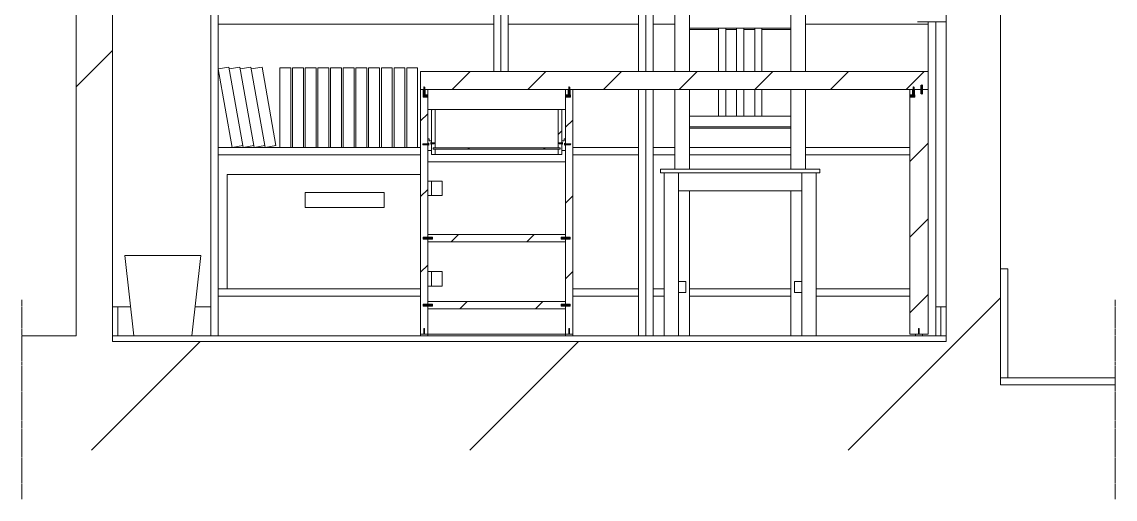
# Model space of a CAD drawing. Header units: centimetres. Extents: x -16179 to 12840, y -10704 to 3856.
# Drawn here: x -437.4 to -135.8, y -5157 to -5025.3 of the extents above; entities that cross this region are included whole.
import ezdxf

# ---------------------------------------------------------------- set-up
doc = ezdxf.new("R2010")
doc.units = ezdxf.units.CM
doc.header["$MEASUREMENT"] = 0
doc.linetypes.add('ACAD_ISO04W100', pattern=[0.762, 0.6096, -0.0762, 0, -0.0762])
for name, color, linetype, lineweight in [('0_Num_Penna__7', 7, 'Continuous', 18), ('A-LP-SEZIONI_Num_Penna__151', 151, 'Continuous', 18), ('A-prsp-2_Num_Penna__137', 137, 'Continuous', 18), ('A-SECT A-MCUT_Num_Penna__7', 7, 'Continuous', 18), ('A-SECT D-MCUT_Num_Penna__181', 181, 'Continuous', 18)]:
    doc.layers.add(name, color=color, linetype=linetype, lineweight=lineweight)
doc.layers.add('A-FURN_Num_Penna__1', color=7, linetype='Continuous', lineweight=18, true_color=0x939598)
pattern_1 = [(45, (254.724, -5723.272), (-10.43957, 10.43957), [])]

msp = doc.modelspace()

# ---------------------------------------------------------------- hatches: boundary and pattern name
at = {"layer": 'A-SECT D-MCUT_Num_Penna__181', "linetype": 'Continuous', "lineweight": 18}
h = msp.add_hatch(dxfattribs=at)
h.set_pattern_fill('ANSI31', color=181, scale=100, style=0, pattern_type=2)
h.set_pattern_definition([(45, (254.724, -5723.27), (-52.198, 52.198), [])])
h.paths.add_polyline_path([(-167.4, -4813.47), (-182.4, -4813.47), (-182.4, -4828.47), (-437.4, -4828.47), (-437.4, -4843.47), (-422.4, -4843.47), (-422.4, -5111.97), (-437.4, -5111.97), (-437.4, -5143.47), (-135.78, -5143.47), (-135.78, -5123.47), (-167.4, -5123.47), (-167.4, -5015.97), (-182.4, -5015.97), (-182.4, -5113.47), (-412.4, -5113.47), (-412.4, -4922.42), (-412.41, -4922.4), (-413.73, -4922.4, -1), (-413.73, -4922.1), (-412.4, -4922.1), (-412.4, -4843.47), (-182.4, -4843.47), (-182.4, -4861.97), (-167.4, -4861.97)])
h = msp.add_hatch(dxfattribs=at)
h.set_pattern_fill('ANSI31', color=181, scale=100, style=0, pattern_type=2)
h.set_pattern_definition(pattern_1)
h.paths.add_polyline_path([(-327.4, -5038.97), (-327.4, -5043.97), (-326.54, -5043.97), (-326.54, -5043.41, -1), (-326.26, -5043.41), (-326.26, -5043.97), (-286.54, -5043.97), (-286.54, -5043.21), (-286.46, -5043.29, -0.562453), (-286.26, -5043.41), (-286.26, -5043.97), (-191.54, -5043.97), (-191.54, -5043.21), (-191.46, -5043.29, -0.562453), (-191.26, -5043.41), (-191.26, -5043.97), (-189.4, -5043.97), (-189.4, -5042.97, -1), (-188.9, -5042.97), (-188.9, -5043.97), (-187.4, -5043.97), (-187.4, -5038.97)])
h = msp.add_hatch(dxfattribs=at)
h.set_pattern_fill('ANSI31', color=181, scale=100, style=0, pattern_type=2)
h.set_pattern_definition(pattern_1)
h.paths.add_polyline_path([(-325.4, -5059.22), (-326.78, -5059.22), (-326.76, -5059.19, -0.722432), (-326.67, -5058.92), (-325.4, -5058.92), (-325.4, -5046.12), (-326.72, -5046.12), (-326.72, -5045.47), (-326.65, -5045.47), (-326.65, -5043.97), (-327.4, -5043.97), (-327.4, -5111.47), (-326.5, -5111.47), (-326.5, -5109.97, -1), (-326.3, -5109.97), (-326.3, -5111.47), (-325.4, -5111.47), (-325.4, -5103.72), (-326.65, -5103.72), (-326.65, -5103.22), (-325.4, -5103.22), (-325.4, -5085.22), (-326.65, -5085.22), (-326.65, -5084.72), (-325.4, -5084.72)])
h = msp.add_hatch(dxfattribs=at)
h.set_pattern_fill('ANSI31', color=181, scale=100, style=0, pattern_type=2)
h.set_pattern_definition(pattern_1)
h.paths.add_polyline_path([(-285.4, -5043.97), (-286.15, -5043.97), (-286.15, -5045.47), (-286.07, -5045.47), (-286.07, -5046.12), (-287.4, -5046.12), (-287.4, -5058.92), (-286.13, -5058.92, -1), (-286.13, -5059.22), (-287.4, -5059.22), (-287.4, -5084.72), (-286.15, -5084.72), (-286.15, -5085.22), (-287.4, -5085.22), (-287.4, -5103.22), (-286.15, -5103.22), (-286.15, -5103.72), (-287.4, -5103.72), (-287.4, -5111.47), (-286.5, -5111.47), (-286.5, -5109.97, -1), (-286.3, -5109.97), (-286.3, -5111.47), (-285.4, -5111.47)])
h = msp.add_hatch(dxfattribs=at)
h.set_pattern_fill('ANSI31', color=181, scale=100, style=0, pattern_type=2)
h.set_pattern_definition(pattern_1)
h.paths.add_polyline_path([(-192.4, -5111.47), (-190, -5111.47), (-190, -5109.97, -0.999999), (-189.8, -5109.97), (-189.8, -5111.47), (-187.4, -5111.47), (-187.4, -5043.97), (-188.9, -5043.97), (-188.9, -5044.97, -1), (-189.4, -5044.97), (-189.4, -5043.97), (-191.15, -5043.97), (-191.15, -5045.47), (-191.07, -5045.47), (-191.07, -5046.12), (-192.4, -5046.12)])
h = msp.add_hatch(dxfattribs=at)
h.set_pattern_fill('ANSI31', color=181, scale=100, style=0, pattern_type=2)
h.set_pattern_definition(pattern_1)
h.paths.add_polyline_path([(-323.4, -5049.47), (-324.4, -5049.47), (-324.4, -5058.67), (-323.71, -5058.67, -1), (-323.71, -5058.97), (-324.4, -5058.97), (-324.4, -5061.95), (-323.4, -5061.95), (-323.4, -5060.47), (-323.9, -5060.47), (-323.9, -5060.07), (-323.4, -5060.07)])
h = msp.add_hatch(dxfattribs=at)
h.set_pattern_fill('ANSI31', color=181, scale=100, style=0, pattern_type=2)
h.set_pattern_definition(pattern_1)
h.paths.add_polyline_path([(-289.4, -5049.47), (-289.4, -5060.07), (-288.9, -5060.07), (-288.9, -5060.47), (-289.4, -5060.47), (-289.4, -5061.95), (-288.4, -5061.95), (-288.4, -5058.97), (-289.08, -5058.97, -0.999999), (-289.08, -5058.67), (-288.4, -5058.67), (-288.4, -5049.47)])
h = msp.add_hatch(dxfattribs=at)
h.set_pattern_fill('ANSI31', color=181, scale=100, style=0, pattern_type=2)
h.set_pattern_definition(pattern_1)
h.paths.add_polyline_path([(-288.9, -5060.07), (-323.9, -5060.07), (-323.9, -5060.47), (-288.9, -5060.47)])
h = msp.add_hatch(dxfattribs=at)
h.set_pattern_fill('ANSI31', color=181, scale=100, style=0, pattern_type=2)
h.set_pattern_definition(pattern_1)
h.paths.add_polyline_path([(-288.65, -5084.72), (-287.4, -5084.72), (-287.4, -5083.97), (-325.4, -5083.97), (-325.4, -5084.72), (-324.15, -5084.72), (-324.15, -5085.22), (-325.4, -5085.22), (-325.4, -5085.97), (-287.4, -5085.97), (-287.4, -5085.22), (-288.65, -5085.22)])
h = msp.add_hatch(dxfattribs=at)
h.set_pattern_fill('ANSI31', color=181, scale=100, style=0, pattern_type=2)
h.set_pattern_definition(pattern_1)
h.paths.add_polyline_path([(-287.4, -5102.47), (-325.4, -5102.47), (-325.4, -5103.22), (-324.15, -5103.22), (-324.15, -5103.72), (-325.4, -5103.72), (-325.4, -5104.47), (-287.4, -5104.47), (-287.4, -5103.72), (-288.65, -5103.72), (-288.65, -5103.22), (-287.4, -5103.22)])

# ---------------------------------------------------------------- linework, layer by layer
at = {"layer": '0_Num_Penna__7', "color": 7, "linetype": 'Continuous', "lineweight": 18}
for p, q in [((-189.4, -5042.97), (-189.4, -5044.97)), ((-189.34, -5042.81), (-189.34, -5045.13)), ((-189.24, -5042.74), (-189.24, -5045.2)), ((-189.15, -5042.72), (-189.15, -5045.22)), ((-189.05, -5042.74), (-189.05, -5045.2)), ((-188.95, -5042.81), (-188.95, -5045.13)), ((-188.9, -5042.97), (-188.9, -5044.97)), ((-326.72, -5046.12), (-326.72, -5045.47)), ((-326.72, -5045.47), (-326.65, -5045.47)), ((-326.65, -5043.97), (-326.15, -5043.97)), ((-326.65, -5045.47), (-326.65, -5043.97)), ((-326.15, -5045.47), (-326.65, -5045.47)), ((-326.2, -5045.72), (-326.6, -5045.72)), ((-326.6, -5045.87), (-326.2, -5045.87)), ((-326.54, -5043.5), (-326.33, -5043.29)), ((-326.54, -5043.97), (-326.54, -5043.41)), ((-326.54, -5043.78), (-326.26, -5043.49)), ((-326.5, -5043.97), (-326.5, -5045.47)), ((-326.5, -5045.61), (-326.5, -5045.72)), ((-326.48, -5045.87), (-326.48, -5045.72)), ((-326.45, -5043.97), (-326.26, -5043.77)), ((-326.31, -5045.87), (-326.31, -5045.72)), ((-326.3, -5045.47), (-326.3, -5043.97)), ((-326.3, -5045.47), (-325.4, -5045.47)), ((-326.3, -5045.72), (-326.3, -5045.58)), ((-326.26, -5043.41), (-326.26, -5043.97)), ((-326.2, -5045.87), (-326.2, -5045.72)), ((-326.15, -5043.97), (-326.15, -5045.47)), ((-287.4, -5043.97), (-287.4, -5045.47)), ((-286.5, -5045.47), (-287.4, -5045.47)), ((-286.26, -5043.78), (-286.54, -5043.49)), ((-286.34, -5043.97), (-286.54, -5043.77)), ((-286.48, -5045.87), (-286.48, -5045.72)), ((-286.26, -5043.5), (-286.46, -5043.29)), ((-286.31, -5045.87), (-286.31, -5045.72)), ((-286.07, -5045.47), (-286.15, -5045.47)), ((-286.07, -5046.12), (-286.07, -5045.47)), ((-191.5, -5045.47), (-192.4, -5045.47)), ((-192.38, -5045.57), (-192.3, -5045.57)), ((-192.38, -5046.02), (-192.3, -5046.02)), ((-192.3, -5045.57), (-192.3, -5045.8)), ((-192.3, -5046.02), (-192.3, -5045.8)), ((-191.65, -5045.72), (-191.65, -5046.12)), ((-191.26, -5043.78), (-191.54, -5043.49)), ((-191.34, -5043.97), (-191.54, -5043.77)), ((-191.48, -5045.87), (-191.48, -5045.72)), ((-191.26, -5043.5), (-191.46, -5043.29)), ((-191.31, -5045.87), (-191.31, -5045.72)), ((-191.2, -5045.72), (-191.2, -5046.12)), ((-191.07, -5045.47), (-191.15, -5045.47)), ((-191.07, -5046.12), (-191.07, -5045.47)), ((-326.72, -5046.12), (-325.4, -5046.12)), ((-286.07, -5046.12), (-287.4, -5046.12)), ((-191.07, -5046.12), (-192.4, -5046.12)), ((-289.4, -5049.47), (-323.4, -5049.47)), ((-325.02, -5057.57), (-325.4, -5057.57)), ((-287.77, -5057.57), (-287.4, -5057.57)), ((-326.74, -5059.17), (-326.54, -5058.92)), ((-325.3, -5058.92), (-326.67, -5058.92)), ((-325.3, -5059.22), (-326.67, -5059.22)), ((-326.58, -5059.22), (-326.34, -5058.92)), ((-326.38, -5059.22), (-326.14, -5058.92)), ((-326.18, -5059.22), (-325.94, -5058.92)), ((-325.98, -5059.22), (-325.74, -5058.92)), ((-325.78, -5059.22), (-325.55, -5058.93)), ((-325.54, -5058.92), (-325.54, -5059.22)), ((-324.4, -5060.77), (-325.4, -5060.77)), ((-325.3, -5058.92), (-325.1, -5058.82)), ((-325.3, -5058.92), (-325.3, -5059.22)), ((-325.3, -5059.22), (-325.1, -5059.32)), ((-325.2, -5059.07), (-325.1, -5058.95)), ((-325.2, -5059.07), (-325.1, -5059.2)), ((-325.1, -5058.82), (-325.1, -5058.95)), ((-325.1, -5058.95), (-325.1, -5059.2)), ((-325.1, -5059.2), (-325.1, -5059.32)), ((-325.02, -5058.17), (-324.4, -5058.17)), ((-324.6, -5058.57), (-324.6, -5058.7)), ((-324.4, -5058.67), (-324.6, -5058.57)), ((-324.5, -5058.82), (-324.6, -5058.7)), ((-324.6, -5058.7), (-324.6, -5058.95)), ((-324.5, -5058.82), (-324.6, -5058.95)), ((-324.6, -5058.95), (-324.6, -5059.07)), ((-324.4, -5058.97), (-324.6, -5059.07)), ((-324.4, -5058.67), (-323.71, -5058.67)), ((-324.4, -5058.67), (-324.4, -5058.97)), ((-324.4, -5058.97), (-323.71, -5058.97)), ((-324.4, -5060.77), (-324.4, -5059.77)), ((-324.15, -5058.67), (-324.15, -5058.97)), ((-323.91, -5058.97), (-324.14, -5058.68)), ((-323.71, -5058.97), (-323.95, -5058.67)), ((-323.58, -5058.89), (-323.75, -5058.67)), ((-289.21, -5058.89), (-289.04, -5058.67)), ((-288.4, -5058.67), (-289.08, -5058.67)), ((-289.08, -5058.97), (-288.84, -5058.67)), ((-288.4, -5058.97), (-289.08, -5058.97)), ((-288.88, -5058.97), (-288.65, -5058.68)), ((-288.64, -5058.67), (-288.64, -5058.97)), ((-287.77, -5058.17), (-288.4, -5058.17)), ((-288.4, -5058.67), (-288.2, -5058.57)), ((-288.4, -5058.67), (-288.4, -5058.97)), ((-288.4, -5058.97), (-288.2, -5059.07)), ((-288.4, -5060.77), (-288.4, -5059.77)), ((-287.4, -5060.77), (-288.4, -5060.77)), ((-288.3, -5058.82), (-288.2, -5058.7)), ((-288.3, -5058.82), (-288.2, -5058.95)), ((-288.2, -5058.57), (-288.2, -5058.7)), ((-288.2, -5058.7), (-288.2, -5058.95)), ((-288.2, -5058.95), (-288.2, -5059.07)), ((-287.7, -5058.82), (-287.7, -5058.95)), ((-287.5, -5058.92), (-287.7, -5058.82)), ((-287.6, -5059.07), (-287.7, -5058.95)), ((-287.7, -5058.95), (-287.7, -5059.2)), ((-287.6, -5059.07), (-287.7, -5059.2)), ((-287.7, -5059.2), (-287.7, -5059.32)), ((-287.5, -5059.22), (-287.7, -5059.32)), ((-287.5, -5058.92), (-286.13, -5058.92)), ((-287.5, -5058.92), (-287.5, -5059.22)), ((-287.5, -5059.22), (-286.13, -5059.22)), ((-287.25, -5058.92), (-287.25, -5059.22)), ((-287.01, -5059.22), (-287.24, -5058.93)), ((-286.81, -5059.22), (-287.05, -5058.92)), ((-286.61, -5059.22), (-286.85, -5058.92)), ((-286.41, -5059.22), (-286.65, -5058.92)), ((-286.21, -5059.22), (-286.45, -5058.92)), ((-286.05, -5059.17), (-286.25, -5058.92)), ((-289.4, -5061.95), (-323.4, -5061.95)), ((-326.65, -5084.97), (-324.15, -5084.97)), ((-326.63, -5084.87), (-324.17, -5084.87)), ((-326.63, -5085.07), (-324.17, -5085.07)), ((-326.55, -5084.78), (-324.24, -5084.78)), ((-326.55, -5085.17), (-324.24, -5085.17)), ((-326.4, -5084.72), (-324.4, -5084.72)), ((-326.4, -5085.22), (-324.4, -5085.22)), ((-286.15, -5084.97), (-288.65, -5084.97)), ((-286.17, -5084.87), (-288.63, -5084.87)), ((-286.17, -5085.07), (-288.63, -5085.07)), ((-286.24, -5084.78), (-288.55, -5084.78)), ((-286.24, -5085.17), (-288.55, -5085.17)), ((-286.4, -5084.72), (-288.4, -5084.72)), ((-286.4, -5085.22), (-288.4, -5085.22)), ((-326.55, -5103.28), (-324.24, -5103.28)), ((-326.4, -5103.22), (-324.4, -5103.22)), ((-286.24, -5103.28), (-288.55, -5103.28)), ((-286.4, -5103.22), (-288.4, -5103.22)), ((-326.65, -5103.47), (-324.15, -5103.47)), ((-326.63, -5103.37), (-324.17, -5103.37)), ((-326.63, -5103.57), (-324.17, -5103.57)), ((-326.55, -5103.67), (-324.24, -5103.67)), ((-326.4, -5103.72), (-324.4, -5103.72)), ((-286.15, -5103.47), (-288.65, -5103.47)), ((-286.17, -5103.37), (-288.63, -5103.37)), ((-286.17, -5103.57), (-288.63, -5103.57)), ((-286.24, -5103.67), (-288.55, -5103.67)), ((-286.4, -5103.72), (-288.4, -5103.72)), ((-326.5, -5111.47), (-326.5, -5109.97)), ((-326.3, -5111.47), (-326.3, -5109.97)), ((-286.5, -5111.47), (-286.5, -5109.97)), ((-286.3, -5111.47), (-286.3, -5109.97))]:
    msp.add_line(p, q, dxfattribs=at)
at = {"layer": '0_Num_Penna__7', "color": 7, "linetype": 'Continuous', "lineweight": 18, "flags": 128}
for points in [[(-286.15, -5043.97), (-286.65, -5043.97), (-286.65, -5045.47), (-286.15, -5045.47)], [(-286.2, -5045.72), (-286.2, -5045.87), (-286.6, -5045.87), (-286.6, -5045.72)], [(-192.09, -5046.02), (-191.83, -5046.02), (-191.83, -5045.57), (-192.09, -5045.57)], [(-191.15, -5043.97), (-191.65, -5043.97), (-191.65, -5045.47), (-191.15, -5045.47)], [(-191.2, -5045.72), (-191.2, -5045.87), (-191.6, -5045.87), (-191.6, -5045.72)], [(-324.15, -5084.72), (-326.65, -5084.72), (-326.65, -5085.22), (-324.15, -5085.22)], [(-286.15, -5084.72), (-288.65, -5084.72), (-288.65, -5085.22), (-286.15, -5085.22)], [(-324.15, -5103.22), (-326.65, -5103.22), (-326.65, -5103.72), (-324.15, -5103.72)], [(-286.15, -5103.22), (-288.65, -5103.22), (-288.65, -5103.72), (-286.15, -5103.72)]]:
    msp.add_lwpolyline(points, close=True, dxfattribs=at)
for points in [[(-286.26, -5043.97), (-286.26, -5043.41, 1), (-286.54, -5043.41), (-286.54, -5043.97)], [(-191.26, -5043.97), (-191.26, -5043.41, 1), (-191.54, -5043.41), (-191.54, -5043.97)]]:
    msp.add_lwpolyline(points, format="xyb", dxfattribs=at)
for points in [[(-286.5, -5045.47), (-286.5, -5043.97)], [(-286.5, -5045.72), (-286.5, -5045.58)], [(-286.3, -5043.97), (-286.3, -5045.47)], [(-286.3, -5045.61), (-286.3, -5045.72)], [(-191.65, -5046.12), (-192.38, -5046.12), (-192.38, -5045.47), (-191.07, -5045.47), (-191.07, -5046.12), (-191.2, -5046.12)], [(-191.5, -5045.47), (-191.5, -5043.97)], [(-191.5, -5045.72), (-191.5, -5045.58)], [(-191.3, -5043.97), (-191.3, -5045.47)], [(-191.3, -5045.61), (-191.3, -5045.72)]]:
    msp.add_lwpolyline(points, dxfattribs=at)
at = {"layer": '0_Num_Penna__7', "color": 7, "linetype": 'Continuous', "lineweight": 18}
for centre, radius, start, end in [((-189.15, -5042.97), 0.25, 0, 180), ((-326.4, -5043.41), 0.14, 0, 180), ((-191.42, -5045.82), 0.245, 23.1404, 156.8596), ((-189.15, -5044.97), 0.25, 180, 0), ((-326.67, -5059.07), 0.15, 90, 270), ((-323.71, -5058.82), 0.15, 270, 90), ((-289.08, -5058.82), 0.15, 90, 270), ((-286.13, -5059.07), 0.15, 270, 90), ((-326.4, -5084.97), 0.25, 90, 270), ((-324.4, -5084.97), 0.25, 270, 90), ((-288.4, -5084.97), 0.25, 90, 270), ((-286.4, -5084.97), 0.25, 270, 90), ((-326.4, -5103.47), 0.25, 90, 270), ((-324.4, -5103.47), 0.25, 270, 90), ((-288.4, -5103.47), 0.25, 90, 270), ((-286.4, -5103.47), 0.25, 270, 90), ((-326.4, -5109.97), 0.1, 0, 180), ((-286.4, -5109.97), 0.1, 0, 180)]:
    msp.add_arc(centre, radius, start, end, dxfattribs=at)
at = {"layer": 'A-FURN_Num_Penna__1', "color": 252, "linetype": 'Continuous', "lineweight": 18, "true_color": 0x939598}
for p, q in [((-409, -5089.73), (-388, -5089.73)), ((-409, -5089.73), (-406.5, -5111.97)), ((-388, -5089.73), (-390.5, -5111.97))]:
    msp.add_line(p, q, dxfattribs=at)
at = {"layer": 'A-LP-SEZIONI_Num_Penna__151', "color": 151, "linetype": 'Continuous', "lineweight": 18}
for p, q in [((-385.23, -4874.97), (-385.23, -5111.97)), ((-383.23, -4874.97), (-383.23, -5111.97)), ((-267.23, -4874.97), (-267.23, -5038.97)), ((-265.23, -4874.97), (-265.23, -5038.97)), ((-263.23, -4874.97), (-263.23, -5038.97)), ((-307.23, -4893.54), (-307.23, -5038.97)), ((-305.23, -4893.8), (-305.23, -5038.97)), ((-303.23, -4896.41), (-303.23, -5038.97)), ((-257.22, -5038.97), (-257.22, -5021.1)), ((-253.22, -5038.97), (-253.22, -5021.1)), ((-225.22, -5038.97), (-225.22, -5021.1)), ((-221.22, -5021.1), (-221.22, -5038.97)), ((-307.23, -5025.97), (-383.23, -5025.97)), ((-267.23, -5025.97), (-303.23, -5025.97)), ((-257.22, -5025.97), (-263.23, -5025.97)), ((-253.22, -5027.1), (-225.22, -5027.1)), ((-253.22, -5027.42), (-245.22, -5027.42)), ((-245.22, -5027.1), (-245.22, -5038.97)), ((-243.22, -5027.1), (-243.22, -5038.97)), ((-243.22, -5027.42), (-240.22, -5027.42)), ((-240.22, -5027.1), (-240.22, -5038.97)), ((-240.22, -5027.1), (-240.22, -5038.97)), ((-238.22, -5027.1), (-238.22, -5038.97)), ((-238.22, -5027.1), (-238.22, -5038.97)), ((-238.22, -5027.42), (-235.22, -5027.42)), ((-235.22, -5027.1), (-235.22, -5038.97)), ((-233.22, -5027.1), (-233.22, -5038.97)), ((-233.22, -5027.42), (-225.22, -5027.42)), ((-187.4, -5025.97), (-221.22, -5025.97)), ((-187.4, -5038.97), (-187.4, -5025.32)), ((-185.23, -5111.97), (-185.23, -5025.32)), ((-326.6, -5045.72), (-326.6, -5046.12)), ((-326.15, -5045.72), (-326.15, -5046.12)), ((-325.41, -5045.57), (-325.5, -5045.57)), ((-325.5, -5045.57), (-325.5, -5045.8)), ((-325.5, -5046.02), (-325.5, -5045.8)), ((-325.41, -5046.02), (-325.5, -5046.02)), ((-287.38, -5045.57), (-287.3, -5045.57)), ((-287.38, -5046.02), (-287.3, -5046.02)), ((-287.3, -5045.57), (-287.3, -5045.8)), ((-287.3, -5046.02), (-287.3, -5045.8)), ((-286.65, -5045.72), (-286.65, -5046.12)), ((-286.2, -5045.72), (-286.2, -5046.12)), ((-267.23, -5043.97), (-267.23, -5111.97)), ((-265.23, -5043.97), (-265.23, -5111.97)), ((-263.23, -5043.97), (-263.23, -5111.97)), ((-257.22, -5065.97), (-257.22, -5043.97)), ((-253.22, -5065.97), (-253.22, -5043.97)), ((-245.22, -5043.97), (-245.22, -5051.32)), ((-243.22, -5043.97), (-243.22, -5051.32)), ((-240.22, -5043.97), (-240.22, -5051.32)), ((-240.22, -5043.97), (-240.22, -5051.32)), ((-238.22, -5043.97), (-238.22, -5051.32)), ((-238.22, -5043.97), (-238.22, -5051.32)), ((-235.22, -5043.97), (-235.22, -5051.32)), ((-233.22, -5043.97), (-233.22, -5051.32)), ((-225.22, -5065.97), (-225.22, -5043.97)), ((-221.22, -5043.97), (-221.22, -5065.97)), ((-324.4, -5049.47), (-325.4, -5049.47)), ((-288.4, -5049.47), (-287.4, -5049.47)), ((-253.22, -5051.32), (-225.22, -5051.32)), ((-253.22, -5054.32), (-225.22, -5054.32)), ((-253.22, -5054.64), (-225.22, -5054.64)), ((-325.02, -5058.17), (-325.02, -5057.57)), ((-287.77, -5058.17), (-287.77, -5057.57)), ((-327.4, -5059.97), (-383.23, -5059.97)), ((-267.23, -5059.97), (-285.23, -5059.97)), ((-257.22, -5059.97), (-263.23, -5059.97)), ((-225.22, -5059.97), (-253.22, -5059.97)), ((-192.4, -5059.97), (-221.22, -5059.97)), ((-327.4, -5061.97), (-383.23, -5061.97)), ((-325.4, -5063.91), (-287.4, -5063.91)), ((-267.23, -5061.97), (-285.23, -5061.97)), ((-257.22, -5061.97), (-263.23, -5061.97)), ((-225.22, -5061.97), (-253.22, -5061.97)), ((-192.4, -5061.97), (-221.22, -5061.97)), ((-217.22, -5065.97), (-261.22, -5065.97)), ((-261.22, -5066.97), (-261.22, -5065.97)), ((-217.22, -5066.97), (-261.22, -5066.97)), ((-260.22, -5066.97), (-260.22, -5111.97)), ((-256.22, -5066.97), (-256.22, -5111.97)), ((-222.22, -5066.97), (-222.22, -5111.97)), ((-218.22, -5111.97), (-218.22, -5066.97)), ((-217.22, -5066.97), (-217.22, -5065.97)), ((-325.4, -5069.22), (-324.4, -5069.22)), ((-324.4, -5069.22), (-324.4, -5073.22)), ((-324.4, -5069.22), (-321.4, -5069.22)), ((-321.4, -5069.22), (-321.4, -5073.22)), ((-256.22, -5071.97), (-222.22, -5071.97)), ((-253.22, -5071.97), (-253.22, -5111.97)), ((-225.22, -5071.97), (-225.22, -5111.97)), ((-324.4, -5073.22), (-325.4, -5073.22)), ((-321.4, -5073.22), (-324.4, -5073.22)), ((-325.4, -5094.22), (-324.4, -5094.22)), ((-324.4, -5094.22), (-324.4, -5098.22)), ((-324.4, -5094.22), (-321.4, -5094.22)), ((-321.4, -5094.22), (-321.4, -5098.22)), ((-256.22, -5096.97), (-254.22, -5096.97)), ((-254.22, -5096.97), (-254.22, -5099.97)), ((-222.22, -5096.97), (-224.22, -5096.97)), ((-224.22, -5096.97), (-224.22, -5099.97)), ((-327.4, -5098.97), (-383.23, -5098.97)), ((-324.4, -5098.22), (-325.4, -5098.22)), ((-321.4, -5098.22), (-324.4, -5098.22)), ((-267.23, -5098.97), (-285.4, -5098.97)), ((-260.22, -5098.97), (-263.23, -5098.97)), ((-254.22, -5099.97), (-256.22, -5099.97)), ((-225.22, -5098.97), (-253.22, -5098.97)), ((-224.22, -5099.97), (-222.22, -5099.97)), ((-192.4, -5098.97), (-218.22, -5098.97)), ((-327.4, -5100.97), (-383.23, -5100.97)), ((-267.23, -5100.97), (-285.4, -5100.97)), ((-260.22, -5100.97), (-263.23, -5100.97)), ((-225.22, -5100.97), (-253.22, -5100.97)), ((-192.4, -5100.97), (-218.22, -5100.97)), ((-410.9, -5103.97), (-407.39, -5103.97)), ((-389.6, -5103.97), (-385.23, -5103.97)), ((-183.9, -5103.97), (-185.23, -5103.97)), ((-385.23, -5111.97), (-185.23, -5111.97))]:
    msp.add_line(p, q, dxfattribs=at)
at = {"layer": 'A-LP-SEZIONI_Num_Penna__151', "color": 151, "linetype": 'ACAD_ISO04W100', "lineweight": 18}
for p, q in [((-437.4, -5101.97), (-437.4, -5156.97)), ((-135.78, -5101.97), (-135.78, -5156.97))]:
    msp.add_line(p, q, dxfattribs=at)
at = {"layer": 'A-LP-SEZIONI_Num_Penna__151', "color": 151, "linetype": 'Continuous', "lineweight": 18, "flags": 128}
for points in [[(-326.15, -5046.12), (-325.41, -5046.12), (-325.41, -5045.47), (-326.72, -5045.47), (-326.72, -5046.12), (-326.6, -5046.12)], [(-286.65, -5046.12), (-287.38, -5046.12), (-287.38, -5045.47), (-286.07, -5045.47), (-286.07, -5046.12), (-286.2, -5046.12)]]:
    msp.add_lwpolyline(points, dxfattribs=at)
for points in [[(-325.71, -5046.02), (-325.96, -5046.02), (-325.96, -5045.57), (-325.71, -5045.57)], [(-287.09, -5046.02), (-286.83, -5046.02), (-286.83, -5045.57), (-287.09, -5045.57)]]:
    msp.add_lwpolyline(points, close=True, dxfattribs=at)
at = {"layer": 'A-LP-SEZIONI_Num_Penna__151', "color": 151, "linetype": 'Continuous', "lineweight": 18}
for centre in [(-326.37, -5045.82), (-286.42, -5045.82)]:
    msp.add_arc(centre, 0.245, 23.1404, 156.8596, dxfattribs=at)
at = {"layer": 'A-prsp-2_Num_Penna__137', "color": 137, "linetype": 'Continuous', "lineweight": 18}
for p, q in [((-380.78, -5098.97), (-380.78, -5067.43)), ((-380.78, -5067.43), (-327.4, -5067.43))]:
    msp.add_line(p, q, dxfattribs=at)
at = {"layer": 'A-prsp-2_Num_Penna__137', "color": 137, "linetype": 'Continuous', "lineweight": 18, "flags": 128}
for points in [[(-376.46, -5059.45), (-379.41, -5059.97), (-383.23, -5038.3), (-380.28, -5037.78)], [(-359.25, -5072.35), (-337.4, -5072.35), (-337.4, -5076.53), (-359.25, -5076.53)]]:
    msp.add_lwpolyline(points, close=True, dxfattribs=at)
for points in [[(-380.19, -5038.3), (-377.23, -5037.78), (-373.41, -5059.45), (-376.37, -5059.97), (-376.46, -5059.45)], [(-377.14, -5038.3), (-374.19, -5037.78), (-370.37, -5059.45), (-373.32, -5059.97), (-373.41, -5059.45)], [(-374.09, -5038.3), (-371.14, -5037.78), (-367.32, -5059.45), (-370.27, -5059.97), (-370.37, -5059.45)], [(-366.22, -5059.97), (-366.22, -5037.97), (-363.22, -5037.97), (-363.22, -5059.97)], [(-362.72, -5059.97), (-362.72, -5037.97), (-359.72, -5037.97), (-359.72, -5059.97)], [(-359.22, -5059.97), (-359.22, -5037.97), (-356.22, -5037.97), (-356.22, -5059.97)], [(-355.72, -5059.97), (-355.72, -5037.97), (-352.72, -5037.97), (-352.72, -5059.97)], [(-349.22, -5059.97), (-349.22, -5037.97), (-352.22, -5037.97), (-352.22, -5059.97)], [(-348.72, -5059.97), (-348.72, -5037.97), (-345.72, -5037.97), (-345.72, -5059.97)], [(-345.22, -5059.97), (-345.22, -5037.97), (-342.22, -5037.97), (-342.22, -5059.97)], [(-338.72, -5059.97), (-338.72, -5037.97), (-341.72, -5037.97), (-341.72, -5059.97)], [(-338.22, -5059.97), (-338.22, -5037.97), (-335.22, -5037.97), (-335.22, -5059.97)], [(-334.72, -5059.97), (-334.72, -5037.97), (-331.72, -5037.97), (-331.72, -5059.97)], [(-331.22, -5059.97), (-331.22, -5037.97), (-328.22, -5037.97), (-328.22, -5059.97)]]:
    msp.add_lwpolyline(points, dxfattribs=at)
at = {"layer": 'A-SECT A-MCUT_Num_Penna__7', "color": 7, "linetype": 'Continuous', "lineweight": 18}
for p, q in [((-422.4, -5111.97), (-422.4, -4843.47)), ((-412.4, -5113.47), (-412.4, -4843.47)), ((-182.4, -5113.47), (-182.4, -5015.97)), ((-167.4, -5015.97), (-167.4, -5125.47)), ((-327.4, -5038.97), (-187.4, -5038.97)), ((-187.4, -5038.97), (-187.4, -5043.97)), ((-327.4, -5043.97), (-327.4, -5111.97)), ((-325.4, -5043.97), (-325.4, -5045.47)), ((-285.4, -5111.97), (-285.4, -5043.97)), ((-192.4, -5043.97), (-192.4, -5045.47)), ((-191.15, -5043.97), (-189.4, -5043.97)), ((-187.4, -5043.97), (-188.9, -5043.97)), ((-187.4, -5111.47), (-187.4, -5043.97)), ((-325.4, -5046.12), (-325.4, -5084.72)), ((-287.4, -5084.72), (-287.4, -5046.12)), ((-192.4, -5046.12), (-192.4, -5111.47)), ((-324.4, -5061.95), (-324.4, -5049.47)), ((-323.4, -5049.47), (-324.4, -5049.47)), ((-323.4, -5060.07), (-323.4, -5049.47)), ((-289.4, -5049.47), (-288.4, -5049.47)), ((-288.9, -5060.07), (-323.9, -5060.07)), ((-323.9, -5060.07), (-323.9, -5060.47)), ((-288.9, -5060.47), (-323.9, -5060.47)), ((-323.4, -5061.95), (-323.4, -5060.47)), ((-289.4, -5061.95), (-289.4, -5060.47)), ((-288.9, -5060.07), (-288.9, -5060.47)), ((-323.4, -5061.95), (-324.4, -5061.95)), ((-289.4, -5061.95), (-288.4, -5061.95)), ((-287.4, -5083.97), (-325.4, -5083.97)), ((-325.4, -5085.22), (-325.4, -5103.22)), ((-287.4, -5103.22), (-287.4, -5085.22)), ((-287.4, -5085.97), (-325.4, -5085.97)), ((-165.4, -5093.47), (-167.4, -5093.47)), ((-165.4, -5123.47), (-165.4, -5093.47)), ((-287.4, -5102.47), (-325.4, -5102.47)), ((-410.9, -5103.97), (-412.4, -5103.97)), ((-410.9, -5111.97), (-410.9, -5103.97)), ((-325.4, -5103.72), (-325.4, -5111.97)), ((-287.4, -5104.47), (-325.4, -5104.47)), ((-287.4, -5111.97), (-287.4, -5103.72)), ((-183.9, -5111.97), (-183.9, -5103.97)), ((-183.9, -5103.97), (-182.4, -5103.97)), ((-422.4, -5111.97), (-437.4, -5111.97)), ((-182.4, -5111.97), (-412.4, -5111.97)), ((-327.4, -5111.47), (-285.4, -5111.47)), ((-192.4, -5111.47), (-187.4, -5111.47)), ((-188.9, -5111.47), (-190.9, -5111.47)), ((-190.9, -5111.47), (-190.9, -5111.97)), ((-190, -5111.47), (-190, -5109.97)), ((-189.8, -5111.47), (-189.8, -5109.97)), ((-188.9, -5111.97), (-188.9, -5111.47)), ((-182.4, -5113.47), (-412.4, -5113.47)), ((-167.4, -5123.47), (-135.78, -5123.47)), ((-167.4, -5125.47), (-135.78, -5125.47))]:
    msp.add_line(p, q, dxfattribs=at)
at = {"layer": 'A-SECT A-MCUT_Num_Penna__7', "color": 7, "linetype": 'Continuous', "lineweight": 18, "flags": 128}
for points in [[(-191.15, -5043.97), (-285.4, -5043.97), (-327.4, -5043.97), (-327.4, -5038.97)], [(-289.4, -5060.07), (-289.4, -5054.92), (-289.4, -5049.47)], [(-288.4, -5061.95), (-288.4, -5055), (-288.4, -5049.47)]]:
    msp.add_lwpolyline(points, dxfattribs=at)
at = {"layer": 'A-SECT A-MCUT_Num_Penna__7', "color": 7, "linetype": 'Continuous', "lineweight": 18}
msp.add_arc((-189.9, -5109.97), 0.1, 0, 180, dxfattribs=at)
at = {"layer": 'A-SECT D-MCUT_Num_Penna__181', "color": 181, "linetype": 'Continuous', "lineweight": 18}
msp.add_line((-190.3, -5025.32), (-182.4, -5025.32), dxfattribs=at)

doc.saveas('drawing.dxf')
